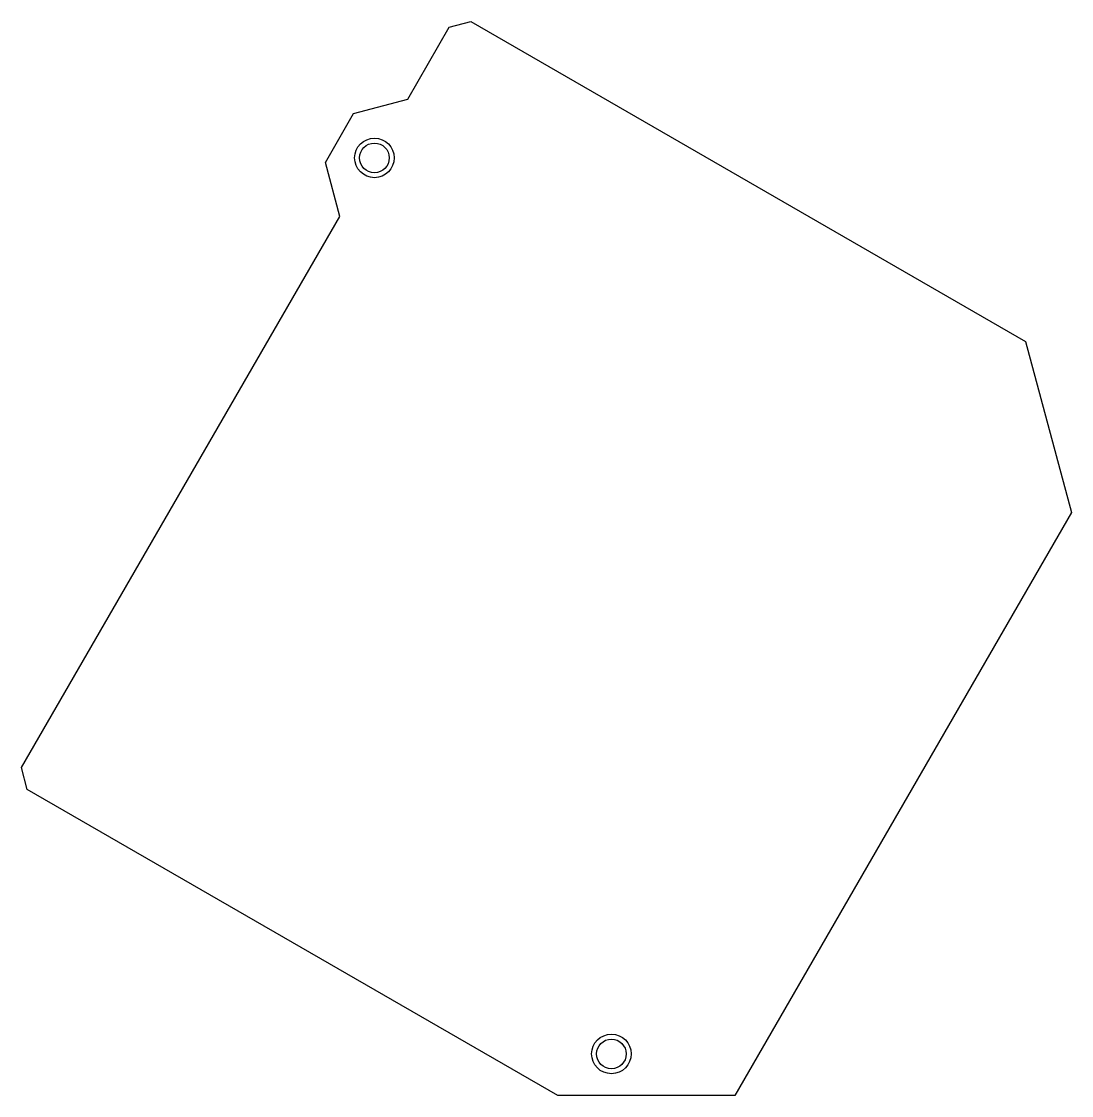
# Model space of a CAD drawing. Header units: millimetres. Extents: x -364 to -178, y 73 to 263.
import ezdxf

# ---------------------------------------------------------------- set-up
doc = ezdxf.new("R2010")
doc.units = ezdxf.units.MM
doc.layers.get('0').update_dxf_attribs({"linetype": 'CONTINUOUS'})

msp = doc.modelspace()

# ---------------------------------------------------------------- linework, layer by layer
msp.add_lwpolyline([(-237.6, 73.31), (-268.91, 73.31), (-362.79, 127.51), (-363.82, 131.37), (-307.48, 228.95), (-310.05, 238.51), (-305.05, 247.17), (-295.48, 249.73), (-288.15, 262.44), (-284.29, 263.48), (-186.12, 206.8), (-178.01, 176.52)], close=True)
for centre, radius in [((-301.37, 239.32), 3.5), ((-301.37, 239.32), 2.62), ((-259.43, 80.67), 3.5), ((-259.43, 80.67), 2.62)]:
    msp.add_circle(centre, radius)

doc.saveas('drawing.dxf')
